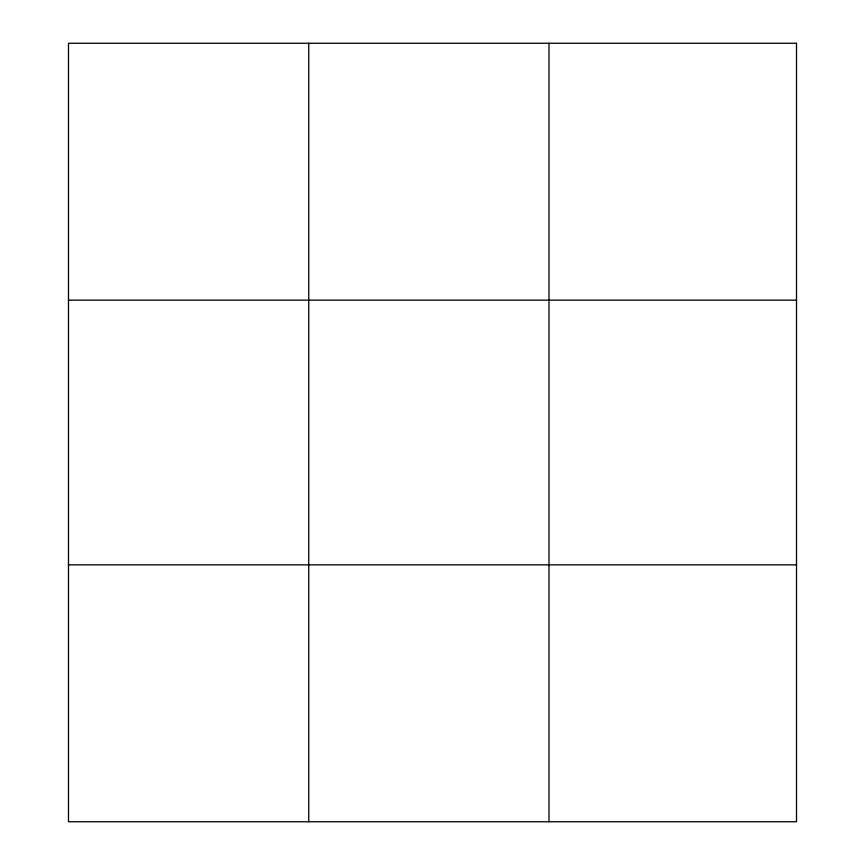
<?xml version="1.0" encoding="UTF-8"?>
<svg xmlns="http://www.w3.org/2000/svg" width="865" height="865" viewBox="0 0 865 865"><rect width="100%" height="100%" fill="white"/><g stroke="black" fill="none" stroke-linecap="round" stroke-linejoin="round"><path stroke-width="1.3" d="M308.74 821.75L308.74 43.25M548.983 821.75L548.983 43.25M68.486 300.155L796.514 300.155M68.486 564.845L796.514 564.845M796.514 43.25L796.514 821.75L68.486 821.75L68.486 43.25L796.514 43.25"/></g></svg>
